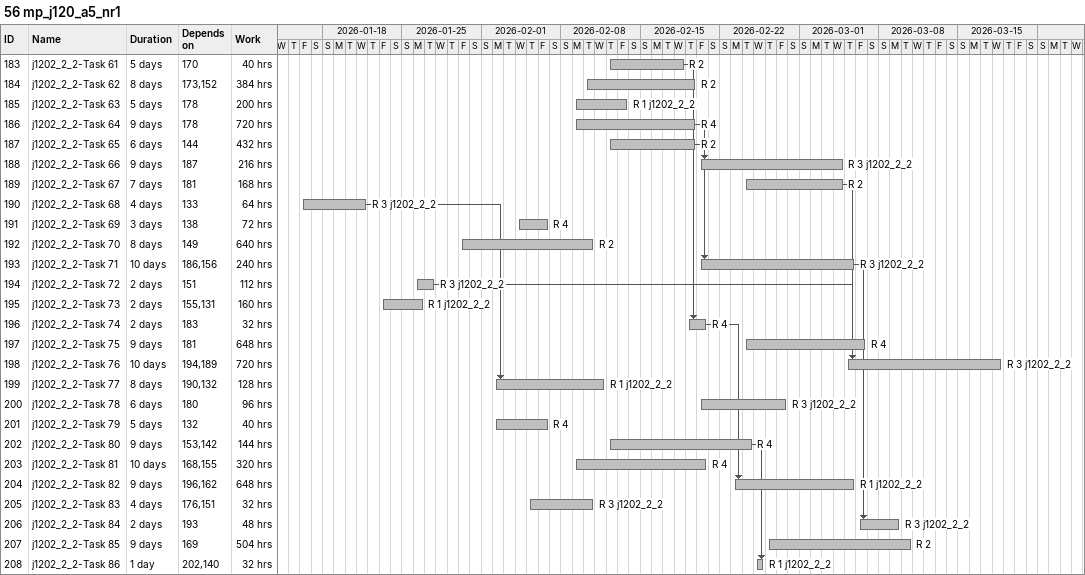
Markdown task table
56 mp_j120_a5_nr1

| ID | Task | Duration | Start | Finish | Predecessors | Resources | Work (h) |
|---|---|---|---|---|---|---|---|
| 183 | j1202_2_2-Task 61 | 5d | 2026-02-12 | 2026-02-18 | 170 | R 2 | 40 |
| 184 | j1202_2_2-Task 62 | 8d | 2026-02-10 | 2026-02-19 | 173, 152 | R 2 | 384 |
| 185 | j1202_2_2-Task 63 | 5d | 2026-02-09 | 2026-02-13 | 178 | R 1 j1202_2_2 | 200 |
| 186 | j1202_2_2-Task 64 | 9d | 2026-02-09 | 2026-02-19 | 178 | R 4 | 720 |
| 187 | j1202_2_2-Task 65 | 6d | 2026-02-12 | 2026-02-19 | 144 | R 2 | 432 |
| 188 | j1202_2_2-Task 66 | 9d | 2026-02-20 | 2026-03-04 | 187 | R 3 j1202_2_2 | 216 |
| 189 | j1202_2_2-Task 67 | 7d | 2026-02-24 | 2026-03-04 | 181 | R 2 | 168 |
| 190 | j1202_2_2-Task 68 | 4d | 2026-01-16 | 2026-01-21 | 133 | R 3 j1202_2_2 | 64 |
| 191 | j1202_2_2-Task 69 | 3d | 2026-02-04 | 2026-02-06 | 138 | R 4 | 72 |
| 192 | j1202_2_2-Task 70 | 8d | 2026-01-30 | 2026-02-10 | 149 | R 2 | 640 |
| 193 | j1202_2_2-Task 71 | 10d | 2026-02-20 | 2026-03-05 | 186, 156 | R 3 j1202_2_2 | 240 |
| 194 | j1202_2_2-Task 72 | 2d | 2026-01-26 | 2026-01-27 | 151 | R 3 j1202_2_2 | 112 |
| 195 | j1202_2_2-Task 73 | 2d | 2026-01-23 | 2026-01-26 | 155, 131 | R 1 j1202_2_2 | 160 |
| 196 | j1202_2_2-Task 74 | 2d | 2026-02-19 | 2026-02-20 | 183 | R 4 | 32 |
| 197 | j1202_2_2-Task 75 | 9d | 2026-02-24 | 2026-03-06 | 181 | R 4 | 648 |
| 198 | j1202_2_2-Task 76 | 10d | 2026-03-05 | 2026-03-18 | 194, 189 | R 3 j1202_2_2 | 720 |
| 199 | j1202_2_2-Task 77 | 8d | 2026-02-02 | 2026-02-11 | 190, 132 | R 1 j1202_2_2 | 128 |
| 200 | j1202_2_2-Task 78 | 6d | 2026-02-20 | 2026-02-27 | 180 | R 3 j1202_2_2 | 96 |
| 201 | j1202_2_2-Task 79 | 5d | 2026-02-02 | 2026-02-06 | 132 | R 4 | 40 |
| 202 | j1202_2_2-Task 80 | 9d | 2026-02-12 | 2026-02-24 | 153, 142 | R 4 | 144 |
| 203 | j1202_2_2-Task 81 | 10d | 2026-02-09 | 2026-02-20 | 168, 155 | R 4 | 320 |
| 204 | j1202_2_2-Task 82 | 9d | 2026-02-23 | 2026-03-05 | 196, 162 | R 1 j1202_2_2 | 648 |
| 205 | j1202_2_2-Task 83 | 4d | 2026-02-05 | 2026-02-10 | 176, 151 | R 3 j1202_2_2 | 32 |
| 206 | j1202_2_2-Task 84 | 2d | 2026-03-06 | 2026-03-09 | 193 | R 3 j1202_2_2 | 48 |
| 207 | j1202_2_2-Task 85 | 9d | 2026-02-26 | 2026-03-10 | 169 | R 2 | 504 |
| 208 | j1202_2_2-Task 86 | 1d | 2026-02-25 | 2026-02-25 | 202, 140 | R 1 j1202_2_2 | 32 |
